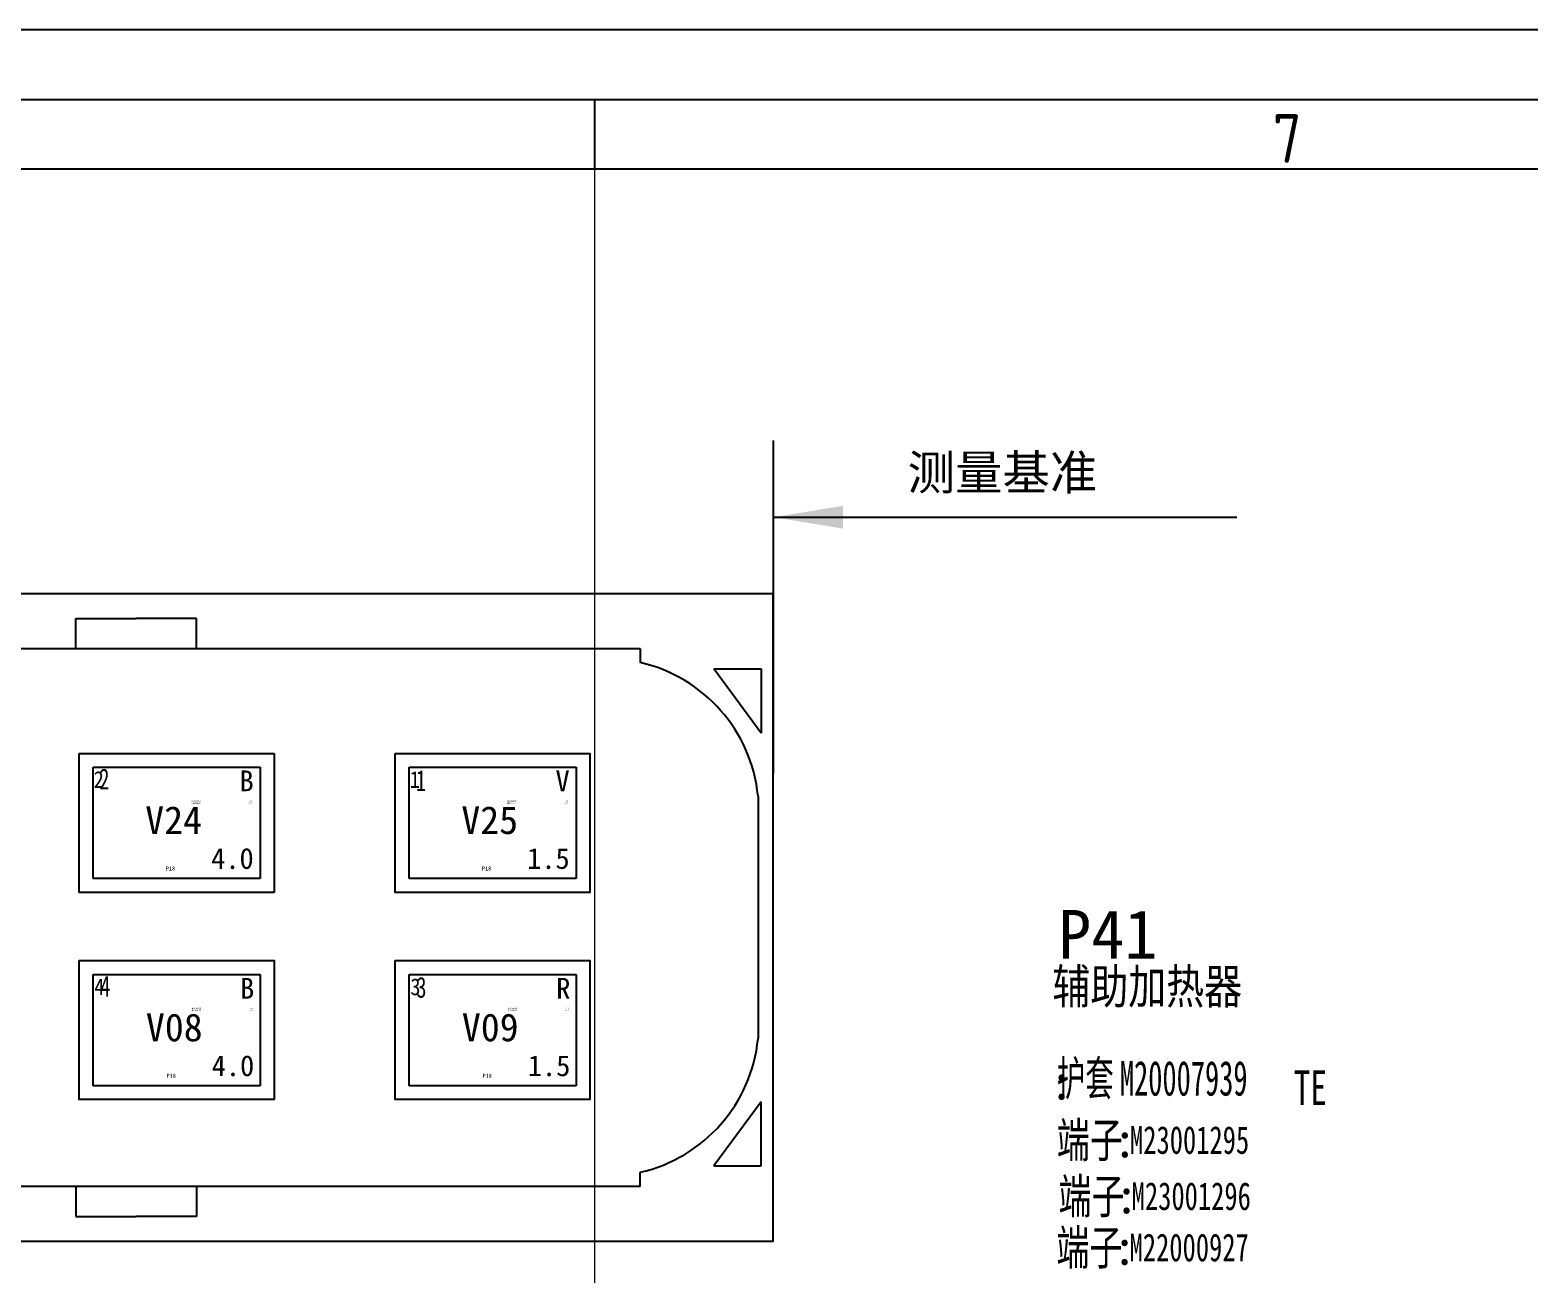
# Model space of a CAD drawing. Header units: millimetres. Extents: x -2653 to 6698, y -4403 to -42.
# Drawn here: x 394 to 501.8, y -426.8 to -337.3 of the extents above; entities that cross this region are included whole.
import ezdxf
from ezdxf.enums import TextEntityAlignment as Align

# ---------------------------------------------------------------- set-up
doc = ezdxf.new("R2010")
doc.units = ezdxf.units.MM
doc.header["$MEASUREMENT"] = 0
doc.linetypes.add('ACAD_ISO02W100', pattern=[15, 12, -3])
for name, color, linetype in [('4', 4, 'Continuous'), ('文字', 3, 'Continuous'), ('轮廓线', 7, 'Continuous'), ('连接器-供应商', 43, 'Continuous'), ('连接器-功能', 63, 'Continuous'), ('连接器-名称', 53, 'Continuous'), ('连接器-编码', 52, 'Continuous'), ('附件-供应商', 43, 'Continuous'), ('附件-名称', 53, 'Continuous'), ('附件-数量', 21, 'Continuous'), ('附件-编码', 52, 'Continuous')]:
    doc.layers.add(name, color=color, linetype=linetype)
for name, color, linetype, plot in [('连接器-不打印', 1, 'Continuous', False), ('连接器-位置', 12, 'Continuous', False), ('附件-不打印', 2, 'Continuous', False), ('隐藏-剥皮长度', 2, 'Continuous', False), ('隐藏-加余量', 1, 'Continuous', False), ('隐藏-备注', 1, 'Continuous', False), ('隐藏-孔位', 1, 'Continuous', False), ('隐藏-对应端子', 2, 'Continuous', False), ('隐藏-规格', 1, 'Continuous', False), ('隐藏-辅助信息', 3, 'Continuous', False), ('隐藏-防水栓', 2, 'Continuous', False)]:
    doc.layers.add(name, color=color, linetype=linetype, plot=plot)
doc.styles.add('CL', font='', dxfattribs={"height": 2})
doc.styles.add('GBHZ', font='gbenor.shx', dxfattribs={"bigfont": 'gbcbig.shx'})
doc.styles.get("Standard").update_dxf_attribs({"font": 'txt', "bigfont": 'gbcbig.shx'})
doc.styles.add('灯泡', font='', dxfattribs={"width": 0.7})
doc.styles.get('CL').set_extended_font_data('SimSun')
doc.styles.get('灯泡').set_extended_font_data('NSimSun')
doc.dimstyles.new('中线标注', dxfattribs={"dimtxt": 2.5, "dimasz": 2, "dimexe": 1.25, "dimexo": 0.1, "dimtad": 0, "dimtoh": 1, "dimdec": 1, "dimdsep": 46, "dimtxsty": 'Standard', "dimcen": 3, "dimclre": 256, "dimclrt": 256, "dimadec": 0, "dimazin": 2, "dimtfac": 1, "dimtmove": 0, "dimatfit": 3, "dimfxl": 1, "dimarcsym": 0})

# ---------------------------------------------------------------- blocks, each defined once
blk = doc.blocks.new('连接器')
at = {"layer": '文字', "style": 'CL'}
blk.add_text(':', height=2.5, dxfattribs=at).set_placement((-3.93, -4.36), align=Align.MIDDLE_CENTER)
at = {"layer": '连接器-不打印', "color": 2, "style": 'CL', "width": 0.6, "flags": 5}
for tag, p in [('供方编码', (-7.19, -6.29)), ('数量', (-5.12, -5.84))]:
    blk.add_attdef(tag, text='', height=0.2, dxfattribs=at).set_placement(p, align=Align.MIDDLE_LEFT)
at = {"layer": '连接器-不打印', "color": 3, "style": 'CL', "width": 0.6, "flags": 5}
for tag, p in [('工位', (-7.19, -5.84)), ('规格', (-2.94, -5.84))]:
    blk.add_attdef(tag, text='', height=0.2, dxfattribs=at).set_placement(p, align=Align.MIDDLE_LEFT)
at = {"layer": '连接器-不打印', "color": 1, "style": 'CL', "width": 0.6, "flags": 5}
for tag, p in [('选项', (-7.19, -6.06)), ('备注', (-2.94, -6.06))]:
    blk.add_attdef(tag, text='', height=0.2, dxfattribs=at).set_placement(p, align=Align.MIDDLE_LEFT)
at = {"layer": '连接器-不打印', "color": 1, "style": 'CL', "width": 0.6, "flags": 1}
for tag, p in [('加余量', (-4.97, -6.06)), ('单位', (-4.97, -6.29)), ('自带线', (-2.77, -6.29))]:
    blk.add_attdef(tag, text='', height=0.2, dxfattribs=at).set_placement(p, align=Align.MIDDLE_CENTER)
at = {"layer": '连接器-位置', "color": 1, "style": 'CL', "flags": 4}
blk.add_attdef('位置', text='', height=3.5, dxfattribs=at).set_placement((-4.41, 2.42), align=Align.MIDDLE_CENTER)
at = {"layer": '连接器-供应商', "color": 3, "style": 'CL', "width": 0.6, "flags": 4}
blk.add_attdef('供应商', text='', height=2.5, dxfattribs=at).set_placement((-16.81, -4.38), align=Align.MIDDLE_RIGHT)
at = {"layer": '连接器-功能', "color": 3, "style": 'CL', "width": 0.8, "flags": 4}
blk.add_attdef('功能', text='', height=2.5, dxfattribs=at).set_placement((-4.34, -1.26), align=Align.MIDDLE_CENTER)
at = {"layer": '连接器-名称', "color": 3, "style": 'CL', "width": 0.6, "flags": 4}
blk.add_attdef('名称', text='', height=2.5, dxfattribs=at).set_placement((-4.1, -4.36), align=Align.MIDDLE_RIGHT)
at = {"layer": '连接器-编码', "color": 2, "style": 'CL', "width": 0.6, "flags": 4}
blk.add_attdef('编码', text='', height=2.5, dxfattribs=at).set_placement((-3.66, -4.36), align=Align.MIDDLE_LEFT)
blk = doc.blocks.new('附件')
at = {"layer": '文字', "color": 3, "style": 'CL'}
blk.add_text(':', height=2.5, dxfattribs=at).set_placement((-3.79, -0.38), align=Align.MIDDLE_CENTER)
at = {"layer": '附件-不打印', "color": 3, "style": 'CL', "width": 0.7, "flags": 5}
for tag, p in [('供方编码', (-8.49, -1.62)), ('范围', (-8.49, -1.32)), ('工位', (-6.9, -1.32)), ('位置', (-5.31, -1.32))]:
    blk.add_attdef(tag, text='', height=0.2, dxfattribs=at).set_placement(p, align=Align.MIDDLE_CENTER)
at = {"layer": '附件-不打印', "color": 1, "style": 'CL'}
for tag, width, flags, p in [('选项', 0.7, 13, (-6.9, -1.62)), ('备注', 0.7, 5, (-5.31, -1.62)), ('规格', 0.7, 5, (-3.72, -1.62)), ('单位', 0.6, 1, (-3.72, -1.32))]:
    blk.add_attdef(tag, text='', height=0.2, dxfattribs=dict(at, width=width, flags=flags)).set_placement(p, align=Align.MIDDLE_CENTER)
at = {"layer": '附件-供应商', "color": 3, "style": 'CL', "width": 0.7, "flags": 8}
blk.add_attdef('供应商', text='', height=2.5, dxfattribs=at).set_placement((-13.4, -0.42), align=Align.MIDDLE_RIGHT)
at = {"layer": '附件-名称', "color": 3, "style": 'CL', "width": 0.7, "flags": 4}
blk.add_attdef('名称', text='', height=2.5, dxfattribs=at).set_placement((-3.92, -0.38), align=Align.MIDDLE_RIGHT)
at = {"layer": '附件-数量', "color": 2, "style": 'CL', "width": 0.7, "flags": 2}
blk.add_attdef('*', text='', height=1, dxfattribs=at).set_placement((15.72, -0.38), align=Align.MIDDLE_CENTER)
at = {"layer": '附件-数量', "color": 2, "style": 'CL', "width": 0.7, "flags": 4}
blk.add_attdef('数量', text='', height=1.2, dxfattribs=at).set_placement((16.07, -0.38), align=Align.MIDDLE_LEFT)
at = {"layer": '附件-编码', "color": 2, "style": 'CL', "width": 0.7, "flags": 4}
blk.add_attdef('编码', text='', height=2.5, dxfattribs=at).set_placement((-3.65, -0.38), align=Align.MIDDLE_LEFT)
blk = doc.blocks.new('06A0TK')
blk.add_line((620, 836), (620, 831))
for points in [[(0, 0), (1189, 0), (1189, 841), (0, 841)], [(1184, 5), (20, 5), (20, 836), (1184, 836)]]:
    blk.add_lwpolyline(points, close=True)
at = {"layer": '4'}
blk.add_lwpolyline([(1179, 10), (25, 10), (25, 831), (1179, 831)], close=True, dxfattribs=at)
at = {"style": 'GBHZ'}
blk.add_text('7', height=3.5, dxfattribs=at).set_placement((668.76, 831.45))
blk = doc.blocks.new('图框')
at = {"color": 0}
blk.add_blockref('06A0TK', (-348, 0), dxfattribs=at)
at = {"color": 0, "style": '灯泡', "flags": 12}
blk.add_attdef('线束型号', text='', height=4, dxfattribs=at).set_placement((798.5, 45), align=Align.MIDDLE_CENTER)
at = {"color": 0, "style": '灯泡', "width": 0.9, "flags": 12}
for tag, height, p in [('线束名称', 5, (733.5, 40)), ('适用车型', 3, (808.5, 37.5)), ('方案号', 3, (808.5, 32.5)), ('图纸日期', 3, (808.5, 27.5)), ('通知书', 3, (808.5, 22.5)), ('公司名', 5, (728.5, 20)), ('识别号', 3, (808.5, 17.5)), ('图幅', 3, (789.75, 12.5)), ('质量', 3, (822.25, 12.5))]:
    blk.add_attdef(tag, text='', height=height, dxfattribs=at).set_placement(p, align=Align.MIDDLE_CENTER)
blk = doc.blocks.new('电线2')
at = {"layer": '轮廓线', "color": 7, "style": 'CL', "flags": 4}
for tag, p in [('颜色', (5.88, 2.8)), ('线径', (5.88, -2.78))]:
    blk.add_attdef(tag, text='', height=1.5, dxfattribs=at).set_placement(p, align=Align.MIDDLE_RIGHT)
blk.add_attdef('线号', text='', height=2, dxfattribs=at).set_placement((0.13, -0.02), align=Align.MIDDLE_CENTER)
at = {"layer": '隐藏-剥皮长度', "color": 2, "style": 'CL', "width": 0.9, "flags": 4}
blk.add_attdef('剥皮', text='', height=0.1, dxfattribs=at).set_placement((5.74, 1.22), align=Align.MIDDLE_RIGHT)
at = {"layer": '隐藏-加余量', "color": 1, "style": 'CL', "width": 0.9, "flags": 4}
blk.add_attdef('加余量', text='', height=0.1, dxfattribs=at).set_placement((5.74, 1.36), align=Align.MIDDLE_RIGHT)
at = {"layer": '隐藏-备注', "color": 1, "style": 'CL', "width": 0.9, "flags": 5}
blk.add_attdef('备注', text='', height=0.1, dxfattribs=at).set_placement((3.7, -1.38), align=Align.MIDDLE_CENTER)
at = {"layer": '隐藏-孔位', "color": 6, "style": 'CL', "width": 0.9, "flags": 4}
blk.add_attdef('孔位', text='', height=1.2, dxfattribs=at).set_placement((-5.62, 2.91), align=Align.MIDDLE_LEFT)
at = {"layer": '隐藏-对应端子', "color": 2, "style": 'CL', "width": 0.9, "flags": 4}
blk.add_attdef('对应簧片', text='', height=0.1, dxfattribs=at).set_placement((2.06, 1.21), align=Align.MIDDLE_RIGHT)
at = {"layer": '隐藏-规格', "color": 1, "style": 'CL', "width": 0.9, "flags": 5}
blk.add_attdef('规格', text='', height=0.2, dxfattribs=at).set_placement((5.74, -1.39), align=Align.MIDDLE_RIGHT)
at = {"layer": '隐藏-辅助信息', "color": 3, "style": 'CL', "width": 0.9, "flags": 5}
for tag, p in [('供方编码', (3.7, 1.24)), ('编码', (3.7, 1.37))]:
    blk.add_attdef(tag, text='', height=0.1, dxfattribs=at).set_placement(p, align=Align.MIDDLE_CENTER)
at = {"layer": '隐藏-辅助信息', "color": 2, "style": 'CL', "width": 0.9, "flags": 5}
for tag, p in [('辅助', (3.7, 1.51)), ('标识管', (3.7, -1.14))]:
    blk.add_attdef(tag, text='', height=0.1, dxfattribs=at).set_placement(p, align=Align.MIDDLE_CENTER)
at = {"layer": '隐藏-辅助信息', "color": 3, "style": 'CL', "width": 0.9, "flags": 5}
for tag, p in [('线种', (2.06, -1.26)), ('工位', (2.06, -1.38))]:
    blk.add_attdef(tag, text='', height=0.1, dxfattribs=at).set_placement(p, align=Align.MIDDLE_RIGHT)
at = {"layer": '隐藏-辅助信息', "color": 1, "style": 'CL', "width": 0.9, "flags": 5}
blk.add_attdef('选项', text='', height=0.1, dxfattribs=at).set_placement((3.7, -1.26), align=Align.MIDDLE_CENTER)
at = {"layer": '隐藏-辅助信息', "color": 4, "style": 'CL', "width": 0.9, "flags": 4}
blk.add_attdef('位置', text='', height=0.3, dxfattribs=at).set_placement((-0.09, -3.49), align=Align.MIDDLE_CENTER)
at = {"layer": '隐藏-防水栓', "color": 2, "style": 'CL', "width": 0.9, "flags": 4}
blk.add_attdef('防水栓', text='', height=0.1, dxfattribs=at).set_placement((2.06, 1.36), align=Align.MIDDLE_RIGHT)
blk = doc.blocks.new('368482-2出线视图')
at = {"layer": '轮廓线', "lineweight": -3}
for p, q in [((70.74, 24.59), (70.74, 26.75)), ((70.74, 26.75), (75.07, 26.75)), ((79.41, 26.75), (75.07, 26.75)), ((79.41, 24.59), (79.41, 26.75)), ((-33.7, 24.59), (111.33, 24.59)), ((111.33, 24.59), (111.33, 23.57)), ((116.62, 23.11), (120.03, 23.11)), ((120.03, 18.49), (116.62, 23.11)), ((120.03, 23.11), (120.03, 18.49)), ((70.99, 17.04), (84.99, 17.04)), ((70.99, 7.04), (70.99, 17.04)), ((84.99, 17.04), (84.99, 7.04)), ((71.99, 8.04), (71.99, 16.04)), ((71.99, 16.04), (83.99, 16.04)), ((83.99, 16.04), (83.99, 8.04)), ((94.71, 16.04), (106.71, 16.04)), ((94.71, 8.04), (94.71, 16.04)), ((106.71, 16.04), (106.71, 8.04)), ((119.8, 13.96), (119.8, -3.48)), ((83.99, 8.04), (71.99, 8.04)), ((106.71, 8.04), (94.71, 8.04)), ((84.99, 7.04), (70.99, 7.04)), ((71.99, 1.13), (83.99, 1.13)), ((71.99, -6.87), (71.99, 1.13)), ((83.99, 1.13), (83.99, -6.87)), ((94.71, 1.13), (106.71, 1.13)), ((94.71, -6.87), (94.71, 1.13)), ((106.71, 1.13), (106.71, -6.87)), ((83.99, -6.87), (71.99, -6.87)), ((106.71, -6.87), (94.71, -6.87)), ((120.03, -8.02), (116.62, -12.63)), ((120.03, -12.63), (120.03, -8.02)), ((116.62, -12.63), (120.03, -12.63)), ((111.33, -14.11), (111.33, -13.1)), ((111.33, -14.11), (-33.7, -14.11)), ((70.74, -14.11), (70.74, -16.28)), ((79.41, -14.11), (79.41, -16.28)), ((70.74, -16.28), (75.07, -16.28)), ((79.41, -16.28), (75.07, -16.28))]:
    blk.add_line(p, q, dxfattribs=at)
for points in [[(-33.7, 28.55), (120.86, 28.55), (120.86, -18.07), (-33.7, -18.07)], [(93.71, 17.04), (107.71, 17.04), (107.71, 7.04), (93.71, 7.04)], [(70.99, 2.13), (84.99, 2.13), (84.99, -7.87), (70.99, -7.87)], [(93.71, 2.13), (107.71, 2.13), (107.71, -7.87), (93.71, -7.87)]]:
    blk.add_lwpolyline(points, close=True, dxfattribs=at)
for centre, start, end in [((108.85, 12.86), 5.7492, 76.9774), ((108.85, -2.38), 283.0226, 354.2508)]:
    blk.add_arc(centre, 11, start, end, dxfattribs=at)
at = {"lineweight": -3, "char_height": 1.5, "width": 4.4729, "attachment_point": 1, "style": '灯泡'}
for s, insert in [('2', (72.44, 15.95)), ('1', (95.2, 15.83)), ('4', (72.51, 1.05)), ('3', (95.24, 0.96))]:
    blk.add_mtext(s, dxfattribs=dict(at, insert=insert))

msp = doc.modelspace()

# ---------------------------------------------------------------- linework, layer by layer
at = {"lineweight": -3}
msp.add_line((447.44, -390.75), (447.44, -366.81), dxfattribs=at)
at = {"layer": '轮廓线', "color": 3, "lineweight": 0}
msp.add_line((434.57, -342.27), (434.57, -1150.36), dxfattribs=at)

# ---------------------------------------------------------------- block references
msp.add_blockref('图框', (162.57, -1178.27))
at = {"lineweight": -3}
msp.add_blockref('368482-2出线视图', (326.53, -406.35), dxfattribs=at)
ref = msp.add_blockref('电线2', (404.18, -394.1), dxfattribs=at)
ref.add_attrib('线号', 'V24', dxfattribs={"layer": '轮廓线', "color": 7, "height": 2, "style": 'CL'}).set_placement((404.3, -394.11), align=Align.MIDDLE_CENTER)
ref.add_attrib('线径', '4.0', dxfattribs={"layer": '轮廓线', "color": 7, "height": 1.5, "style": 'CL'}).set_placement((410.06, -396.87), align=Align.MIDDLE_RIGHT)
ref.add_attrib('颜色', 'B', dxfattribs={"layer": '轮廓线', "color": 7, "height": 1.5, "style": 'CL'}).set_placement((410.06, -391.29), align=Align.MIDDLE_RIGHT)
ref.add_attrib('孔位', '2', dxfattribs={"layer": '隐藏-孔位', "color": 6, "height": 1.2, "style": 'CL', "width": 0.9}).set_placement((398.55, -391.19), align=Align.MIDDLE_LEFT)
ref.add_attrib('剥皮', '4.5', dxfattribs={"layer": '隐藏-剥皮长度', "color": 2, "height": 0.1, "style": 'CL', "width": 0.9}).set_placement((409.92, -392.87), align=Align.MIDDLE_RIGHT)
ref.add_attrib('对应簧片', 'M22000133', dxfattribs={"layer": '隐藏-对应端子', "color": 2, "height": 0.1, "style": 'CL', "width": 0.9}).set_placement((406.23, -392.89), align=Align.MIDDLE_RIGHT)
ref.add_attrib('防水栓', 'M30400050', dxfattribs={"layer": '隐藏-防水栓', "color": 2, "height": 0.1, "style": 'CL', "width": 0.9}).set_placement((406.23, -392.73), align=Align.MIDDLE_RIGHT)
ref.add_attrib('加余量', '45', dxfattribs={"layer": '隐藏-加余量', "color": 1, "height": 0.1, "style": 'CL', "width": 0.9}).set_placement((409.92, -392.73), align=Align.MIDDLE_RIGHT)
ref.add_attrib('位置', 'P18', dxfattribs={"layer": '隐藏-辅助信息', "color": 4, "height": 0.3, "style": 'CL', "width": 0.9}).set_placement((404.08, -397.59), align=Align.MIDDLE_CENTER)
ref = msp.add_blockref('电线2', (426.9, -394.1), dxfattribs=at)
ref.add_attrib('线号', 'V25', dxfattribs={"layer": '轮廓线', "color": 7, "height": 2, "style": 'CL'}).set_placement((427.03, -394.11), align=Align.MIDDLE_CENTER)
ref.add_attrib('线径', '1.5', dxfattribs={"layer": '轮廓线', "color": 7, "height": 1.5, "style": 'CL'}).set_placement((432.78, -396.87), align=Align.MIDDLE_RIGHT)
ref.add_attrib('颜色', 'V', dxfattribs={"layer": '轮廓线', "color": 7, "height": 1.5, "style": 'CL'}).set_placement((432.78, -391.29), align=Align.MIDDLE_RIGHT)
ref.add_attrib('孔位', '1', dxfattribs={"layer": '隐藏-孔位', "color": 6, "height": 1.2, "style": 'CL', "width": 0.9}).set_placement((421.28, -391.19), align=Align.MIDDLE_LEFT)
ref.add_attrib('剥皮', '4.5', dxfattribs={"layer": '隐藏-剥皮长度', "color": 2, "height": 0.1, "style": 'CL', "width": 0.9}).set_placement((432.64, -392.87), align=Align.MIDDLE_RIGHT)
ref.add_attrib('对应簧片', 'M22000133', dxfattribs={"layer": '隐藏-对应端子', "color": 2, "height": 0.1, "style": 'CL', "width": 0.9}).set_placement((428.96, -392.89), align=Align.MIDDLE_RIGHT)
ref.add_attrib('防水栓', 'M30400050', dxfattribs={"layer": '隐藏-防水栓', "color": 2, "height": 0.1, "style": 'CL', "width": 0.9}).set_placement((428.96, -392.73), align=Align.MIDDLE_RIGHT)
ref.add_attrib('加余量', '40', dxfattribs={"layer": '隐藏-加余量', "color": 1, "height": 0.1, "style": 'CL', "width": 0.9}).set_placement((432.64, -392.73), align=Align.MIDDLE_RIGHT)
ref.add_attrib('位置', 'P18', dxfattribs={"layer": '隐藏-辅助信息', "color": 4, "height": 0.3, "style": 'CL', "width": 0.9}).set_placement((426.81, -397.59), align=Align.MIDDLE_CENTER)
ref = msp.add_blockref('连接器', (472.08, -408.6))
ref.add_attrib('位置', 'P41', dxfattribs={"layer": '连接器-位置', "color": 1, "height": 3.5, "style": 'CL', "flags": 8}).set_placement((471.47, -402.32), align=Align.MIDDLE_CENTER)
ref.add_attrib('功能', '辅助加热器', dxfattribs={"layer": '连接器-功能', "color": 3, "height": 2.5, "style": 'CL', "width": 0.8, "flags": 8}).set_placement((467.49, -406.07), align=Align.MIDDLE_LEFT)
ref.add_attrib('名称', '护套', dxfattribs={"layer": '连接器-名称', "color": 3, "height": 2.5, "style": 'CL', "width": 0.6, "flags": 8}).set_placement((471.9, -412.68), align=Align.MIDDLE_RIGHT)
ref.add_attrib('编码', 'M20007939', dxfattribs={"layer": '连接器-编码', "color": 7, "height": 2.5, "style": 'CL', "width": 0.6}).set_placement((472.34, -412.68), align=Align.MIDDLE_LEFT)
ref = msp.add_blockref('电线2', (404.23, -409.01), dxfattribs=at)
ref.add_attrib('线号', 'V08', dxfattribs={"layer": '轮廓线', "color": 7, "height": 2, "style": 'CL'}).set_placement((404.35, -409.02), align=Align.MIDDLE_CENTER)
ref.add_attrib('线径', '4.0', dxfattribs={"layer": '轮廓线', "color": 7, "height": 1.5, "style": 'CL'}).set_placement((410.1, -411.78), align=Align.MIDDLE_RIGHT)
ref.add_attrib('颜色', 'B', dxfattribs={"layer": '轮廓线', "color": 7, "height": 1.5, "style": 'CL'}).set_placement((410.1, -406.21), align=Align.MIDDLE_RIGHT)
ref.add_attrib('孔位', '4', dxfattribs={"layer": '隐藏-孔位', "color": 6, "height": 1.2, "style": 'CL', "width": 0.9}).set_placement((398.6, -406.1), align=Align.MIDDLE_LEFT)
ref.add_attrib('剥皮', '5.0', dxfattribs={"layer": '隐藏-剥皮长度', "color": 2, "height": 0.1, "style": 'CL', "width": 0.9}).set_placement((409.97, -407.79), align=Align.MIDDLE_RIGHT)
ref.add_attrib('对应簧片', 'M22000133', dxfattribs={"layer": '隐藏-对应端子', "color": 2, "height": 0.1, "style": 'CL', "width": 0.9}).set_placement((406.28, -407.8), align=Align.MIDDLE_RIGHT)
ref.add_attrib('防水栓', 'M30400050', dxfattribs={"layer": '隐藏-防水栓', "color": 2, "height": 0.1, "style": 'CL', "width": 0.9}).set_placement((406.28, -407.65), align=Align.MIDDLE_RIGHT)
ref.add_attrib('加余量', '45', dxfattribs={"layer": '隐藏-加余量', "color": 1, "height": 0.1, "style": 'CL', "width": 0.9}).set_placement((409.97, -407.65), align=Align.MIDDLE_RIGHT)
ref.add_attrib('位置', 'P18', dxfattribs={"layer": '隐藏-辅助信息', "color": 4, "height": 0.3, "style": 'CL', "width": 0.9}).set_placement((404.13, -412.5), align=Align.MIDDLE_CENTER)
ref = msp.add_blockref('电线2', (426.95, -409.01), dxfattribs=at)
ref.add_attrib('线号', 'V09', dxfattribs={"layer": '轮廓线', "color": 7, "height": 2, "style": 'CL'}).set_placement((427.07, -409.02), align=Align.MIDDLE_CENTER)
ref.add_attrib('线径', '1.5', dxfattribs={"layer": '轮廓线', "color": 7, "height": 1.5, "style": 'CL'}).set_placement((432.83, -411.78), align=Align.MIDDLE_RIGHT)
ref.add_attrib('颜色', 'R', dxfattribs={"layer": '轮廓线', "color": 7, "height": 1.5, "style": 'CL'}).set_placement((432.83, -406.21), align=Align.MIDDLE_RIGHT)
ref.add_attrib('孔位', '3', dxfattribs={"layer": '隐藏-孔位', "color": 6, "height": 1.2, "style": 'CL', "width": 0.9}).set_placement((421.32, -406.1), align=Align.MIDDLE_LEFT)
ref.add_attrib('剥皮', '5.0', dxfattribs={"layer": '隐藏-剥皮长度', "color": 2, "height": 0.1, "style": 'CL', "width": 0.9}).set_placement((432.69, -407.79), align=Align.MIDDLE_RIGHT)
ref.add_attrib('对应簧片', 'M22000133', dxfattribs={"layer": '隐藏-对应端子', "color": 2, "height": 0.1, "style": 'CL', "width": 0.9}).set_placement((429, -407.8), align=Align.MIDDLE_RIGHT)
ref.add_attrib('防水栓', 'M30400050', dxfattribs={"layer": '隐藏-防水栓', "color": 2, "height": 0.1, "style": 'CL', "width": 0.9}).set_placement((429, -407.65), align=Align.MIDDLE_RIGHT)
ref.add_attrib('加余量', '40', dxfattribs={"layer": '隐藏-加余量', "color": 1, "height": 0.1, "style": 'CL', "width": 0.9}).set_placement((432.69, -407.65), align=Align.MIDDLE_RIGHT)
ref.add_attrib('位置', 'P18', dxfattribs={"layer": '隐藏-辅助信息', "color": 4, "height": 0.3, "style": 'CL', "width": 0.9}).set_placement((426.85, -412.5), align=Align.MIDDLE_CENTER)
ref = msp.add_blockref('附件', (476.49, -416.74))
ref.add_attrib('名称', '端子', dxfattribs={"layer": '附件-名称', "color": 3, "height": 2.5, "style": 'CL', "width": 0.7, "flags": 8}).set_placement((472.57, -417.12), align=Align.MIDDLE_RIGHT)
ref.add_attrib('编码', 'M23001295', dxfattribs={"layer": '附件-编码', "color": 2, "height": 2, "style": 'CL', "width": 0.7}).set_placement((473.07, -417.12), align=Align.MIDDLE_LEFT)
ref = msp.add_blockref('附件', (476.61, -420.77))
ref.add_attrib('名称', '端子', dxfattribs={"layer": '附件-名称', "color": 3, "height": 2.5, "style": 'CL', "width": 0.7, "flags": 8}).set_placement((472.69, -421.16), align=Align.MIDDLE_RIGHT)
ref.add_attrib('编码', 'M23001296', dxfattribs={"layer": '附件-编码', "color": 2, "height": 2, "style": 'CL', "width": 0.7}).set_placement((473.19, -421.16), align=Align.MIDDLE_LEFT)
ref = msp.add_blockref('附件', (476.47, -424.47))
ref.add_attrib('名称', '端子', dxfattribs={"layer": '附件-名称', "color": 3, "height": 2.5, "style": 'CL', "width": 0.7, "flags": 8}).set_placement((472.54, -424.85), align=Align.MIDDLE_RIGHT)
ref.add_attrib('编码', 'M22000927', dxfattribs={"layer": '附件-编码', "color": 2, "height": 2, "style": 'CL', "width": 0.7}).set_placement((473.04, -424.85), align=Align.MIDDLE_LEFT)

# ---------------------------------------------------------------- texts
at = {"layer": '文字', "color": 4, "linetype": 'ACAD_ISO02W100', "lineweight": 13, "ltscale": 0.13, "style": '灯泡', "width": 0.7}
msp.add_text('TE', height=2.5, dxfattribs=at).set_placement((484.85, -414.61))
at = {"layer": '文字', "lineweight": -3, "insert": (457.08, -367.85), "char_height": 2.5, "width": 36.4491, "attachment_point": 1}
msp.add_mtext('{\\fSimSun|b0|i0|c134|p2;测量基准}', dxfattribs=at)

# ---------------------------------------------------------------- leaders
at = {"lineweight": -3}
msp.add_leader([(447.44, -372.32), (480.74, -372.32)], dimstyle='中线标注', override={"dimasz": 5, "dimgap": 0.625, "dimtad": 0}, dxfattribs=at)

doc.saveas('drawing.dxf')
